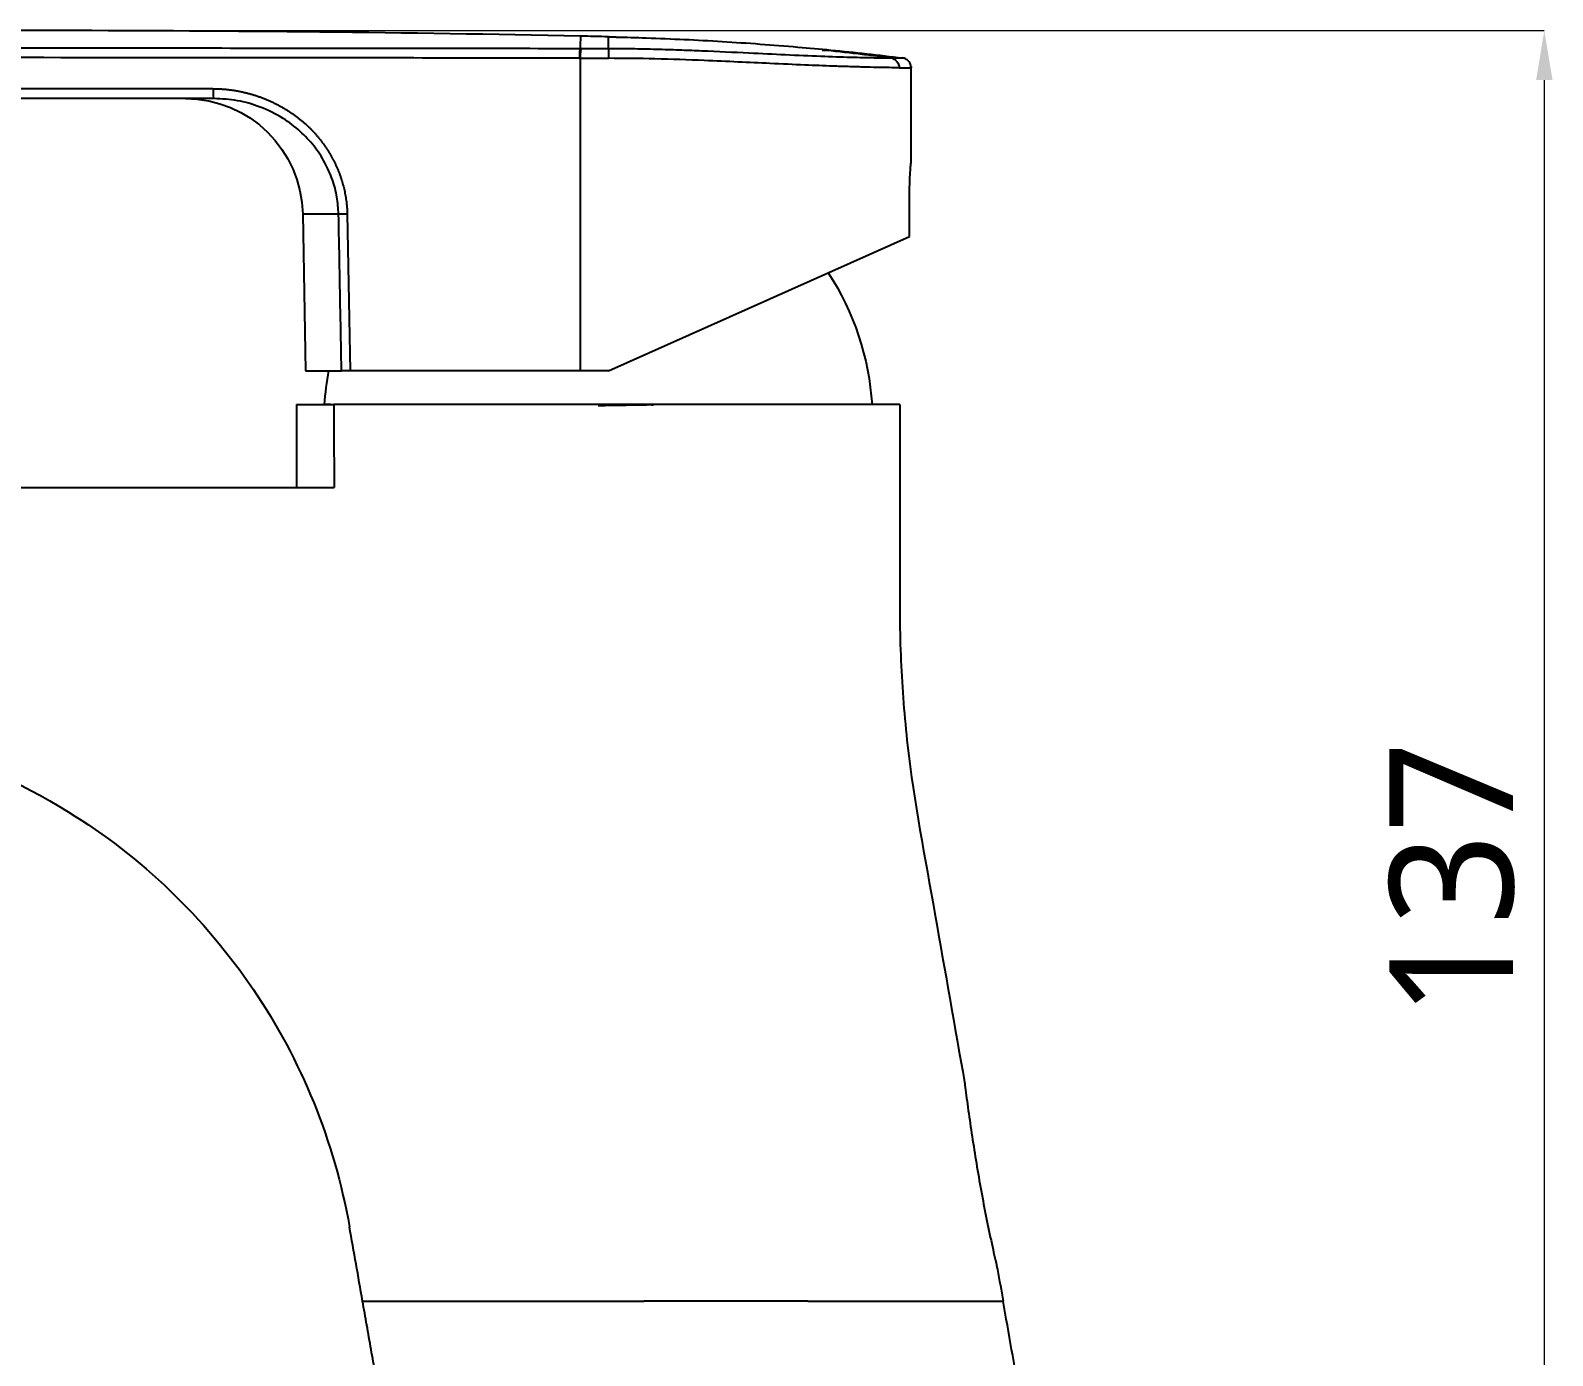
# Model space of a CAD drawing. Extents: x 0 to 790, y 0 to 579.
# Drawn here: x 447.9 to 571, y 326 to 433.1 of the extents above; entities that cross this region are included whole.
import ezdxf

# ---------------------------------------------------------------- set-up
doc = ezdxf.new("R2010")
doc.units = 0
doc.header["$LTSCALE"] = 10
doc.header["$MEASUREMENT"] = 0
doc.header["$PDMODE"] = 3
doc.header["$PDSIZE"] = -10
doc.layers.get('0').update_dxf_attribs({"linetype": 'CONTINUOUS'})
doc.layers.get('DEFPOINTS').update_dxf_attribs({"linetype": 'CONTINUOUS'})
doc.layers.add('1', color=7, linetype='CONTINUOUS')
doc.layers.add('30', color=7, linetype='CONTINUOUS', true_color=0xffffff)
doc.styles.add('Daelim Dimension', font='NanumGothic_1.ttf')
doc.dimstyles.new('DEFAULT', dxfattribs={"dimscale": 2, "dimtxt": 2, "dimasz": 2, "dimexe": 0, "dimexo": 2, "dimgap": 1, "dimtad": 1, "dimdec": 0, "dimzin": 9, "dimdsep": 46, "dimtxsty": 'Daelim Dimension', "dimcen": 0.5, "dimclrd": 5, "dimclre": 5, "dimclrt": 256, "dimadec": 1, "dimazin": 0, "dimtfac": 1, "dimtdec": 0, "dimtix": 1, "dimtmove": 0, "dimatfit": 3, "dimfxl": 1, "dimtolj": 1, "dimtzin": 1, "dimlwd": 9, "dimlwe": 9, "dimarcsym": 0})

# ---------------------------------------------------------------- blocks, each defined once
blk = doc.blocks.new('*D6')
at = {"color": 5, "lineweight": 9, "ltscale": 0.5, "transparency": 16777216}
for p, q in [((395.73, 366.42), (395.73, 241.1)), ((506.53, 291.86), (506.53, 241.1)), ((502.53, 241.1), (399.73, 241.1))]:
    blk.add_line(p, q, dxfattribs=at)
at = {"color": 5, "ltscale": 0.5, "transparency": 16777216}
for points in [[(399.73, 241.77), (399.73, 240.44), (395.73, 241.1)], [(502.53, 241.77), (502.53, 240.44), (506.53, 241.1)]]:
    blk.add_solid(points, dxfattribs=at)
at = {"layer": 'DEFPOINTS', "color": 0, "ltscale": 0.5, "transparency": 16777216}
for p in [(395.73, 370.42), (506.53, 295.86), (395.73, 241.1)]:
    blk.add_point(p, dxfattribs=at)
at = {"color": 7, "ltscale": 0.5, "transparency": 16777216, "insert": (451.13, 248.51), "char_height": 10, "attachment_point": 5, "style": 'Daelim Dimension'}
blk.add_mtext('\\A1;110', dxfattribs=at)
blk = doc.blocks.new('*D8')
at = {"color": 5, "lineweight": 9, "ltscale": 0.5, "transparency": 16777216}
for p, q in [((391.71, 370.42), (350.83, 370.42)), ((350.83, 366.42), (350.83, 299.86)), ((476.8, 295.86), (350.83, 295.86))]:
    blk.add_line(p, q, dxfattribs=at)
at = {"color": 5, "ltscale": 0.5, "transparency": 16777216}
for points in [[(350.16, 366.42), (351.49, 366.42), (350.83, 370.42)], [(350.16, 299.86), (351.49, 299.86), (350.83, 295.86)]]:
    blk.add_solid(points, dxfattribs=at)
at = {"layer": 'DEFPOINTS', "color": 0, "ltscale": 0.5, "transparency": 16777216}
for p in [(395.71, 370.42), (350.83, 295.86), (480.8, 295.86)]:
    blk.add_point(p, dxfattribs=at)
at = {"color": 7, "ltscale": 0.5, "transparency": 16777216, "insert": (343.49, 333.14), "char_height": 10, "attachment_point": 5, "rotation": 90, "style": 'Daelim Dimension'}
blk.add_mtext('\\A1;74', dxfattribs=at)
blk = doc.blocks.new('*D3')
at = {"color": 5, "lineweight": 9, "ltscale": 0.5, "transparency": 16777216}
for p, q in [((454.2, 433.1), (570.3, 433.1)), ((570.3, 429.1), (570.3, 299.86)), ((536.62, 295.86), (570.3, 295.86))]:
    blk.add_line(p, q, dxfattribs=at)
at = {"color": 5, "ltscale": 0.5, "transparency": 16777216}
for points in [[(569.64, 429.1), (570.97, 429.1), (570.3, 433.1)], [(569.64, 299.86), (570.97, 299.86), (570.3, 295.86)]]:
    blk.add_solid(points, dxfattribs=at)
at = {"layer": 'DEFPOINTS', "color": 0, "ltscale": 0.5, "transparency": 16777216}
for p in [(450.2, 433.1), (532.62, 295.86), (570.3, 295.86)]:
    blk.add_point(p, dxfattribs=at)
at = {"color": 7, "ltscale": 0.5, "transparency": 16777216, "insert": (562.85, 364.48), "char_height": 10, "attachment_point": 5, "rotation": 90, "style": 'Daelim Dimension'}
blk.add_mtext('\\A1;137', dxfattribs=at)

msp = doc.modelspace()

# ---------------------------------------------------------------- linework, layer by layer
at = {"layer": '1', "color": 7, "linetype": 'Continuous'}
for p, q in [((492.25, 430.86), (492.32, 430.86)), ((492.32, 430.86), (492.32, 405.6)), ((519.1, 422.57), (519.1, 430.09)), ((462.62, 428.4), (408.39, 428.4)), ((462.7, 427.6), (408.46, 427.6)), ((518.96, 416.45), (518.96, 420)), ((469.88, 418.27), (470.1, 405.6)), ((469.88, 418.27), (472.78, 418.27)), ((473.48, 418.28), (473.71, 405.6)), ((494.6, 405.6), (518.96, 416.45)), ((470.1, 405.6), (473.01, 405.6)), ((473.71, 405.6), (473.01, 405.6)), ((492.32, 405.6), (473.71, 405.6)), ((494.6, 405.6), (492.32, 405.6)), ((472.14, 402.86), (471.62, 402.86))]:
    msp.add_line(p, q, dxfattribs=at)
at = {"layer": '1', "color": 7, "linetype": 'Continuous', "extrusion": (0, 0, -1)}
for centre, radius, start, end in [((-460.38, 418.1), 9.5, 90.0436, 178.9998), ((-493.77, 401.42), 22.2, 146.9869, 176.2958)]:
    msp.add_arc(centre, radius, start, end, dxfattribs=at)
at = {"layer": '1', "color": 7, "linetype": 'Continuous'}
msp.add_arc((493.77, 401.42), 22.2, 169.1548, 176.2958, dxfattribs=at)
for centre, major_axis, ratio, start_param, end_param in [((492.33, 430.86), (-0.001, -0.8), 0.092899, 3.225211, 4.712684), ((492.4, 430.86), (-0.001, -0.8), 0.092899, 3.225059, 4.712425), ((462.7, 428.4), (0, 0.8), 0.092911, 1.570796, 3.144391)]:
    msp.add_ellipse(centre, major_axis=major_axis, ratio=ratio, start_param=start_param, end_param=end_param, dxfattribs=at)
for points, degree in [([(450.2, 433.1), (435.21, 433.11), (420.23, 432.97), (405.25, 432.67)], 3), ([(492.34, 432.65), (478.29, 432.94), (464.24, 433.09), (450.2, 433.1)], 3), ([(492.34, 432.65), (492.34, 432.65), (492.33, 432.32), (492.32, 431.66)], 3), ([(494.6, 432.6), (493.85, 432.62), (493.09, 432.63), (492.34, 432.65)], 3), ([(495.23, 432.58), (494.6, 432.58)], 1), ([(494.6, 431.66), (494.6, 432.21), (494.6, 432.52), (494.6, 432.58)], 3), ([(492.32, 431.66), (492.35, 431.66), (492.37, 431.66), (492.39, 431.66)], 3), ([(492.39, 431.66), (493.13, 431.66), (493.86, 431.66), (494.6, 431.66)], 3), ([(512.6, 431.53), (514.53, 431.34), (516.47, 431.12), (518.4, 430.89)], 3), ([(492.32, 430.86), (492.58, 430.86), (493.08, 430.86), (493.84, 430.86), (494.35, 430.86), (494.6, 430.86)], 3), ([(517.46, 430.89), (518, 430.88), (518.31, 430.89), (518.38, 430.89)], 3), ([(517.46, 430.89), (517.79, 430.85), (518.13, 430.45), (518.13, 430.09)], 3), ([(518.13, 430.09), (518.69, 430.09), (519.01, 430.09), (519.08, 430.09)], 3), ([(519.08, 430.09), (519.09, 430.09), (519.1, 430.09), (519.1, 430.09)], 3), ([(473.01, 405.6), (472.99, 407.01), (472.94, 409.82), (472.86, 414.04), (472.81, 416.86), (472.78, 418.27)], 3), ([(498.26, 402.83), (496.82, 402.81), (495.3, 402.78), (493.77, 402.76)], 3), ([(498.1, 402.85), (498.15, 402.85), (498.2, 402.84), (498.26, 402.83)], 3)]:
    msp.add_open_spline(points, degree=degree, dxfattribs=at)
for points, degree, knots in [([(495.23, 432.58), (496.04, 432.57), (497.88, 432.51), (500.74, 432.39), (503.81, 432.23), (506.87, 432.02), (509.8, 431.79), (511.71, 431.61), (512.6, 431.53)], 3, [0, 0, 0, 0, 0.140406, 0.316881, 0.493355, 0.66983, 0.846304, 1, 1, 1, 1]), ([(492.25, 430.86), (484.52, 430.88), (473.47, 430.89), (461.57, 430.9), (455.86, 430.9), (453.07, 430.91), (451.69, 430.91), (451.1, 430.91), (450.71, 430.91), (450.55, 430.91), (435.43, 430.92), (421.45, 430.91), (408.39, 430.9)], 3, [0, 0, 0, 0, 0.25, 0.375, 0.4375, 0.46875, 0.484375, 0.492187, 0.492187, 0.5, 0.5, 1, 1, 1, 1]), ([(408.45, 431.69), (415.2, 431.7), (428.85, 431.71), (449.57, 431.7), (470.79, 431.69), (485.09, 431.67), (492.32, 431.66)], 3, [0, 0, 0, 0, 0.241301, 0.488405, 0.7413, 1, 1, 1, 1]), ([(494.6, 431.66), (495.32, 431.65), (496.7, 431.65), (498.68, 431.6), (500.49, 431.54), (502.94, 431.44), (505.81, 431.31), (509.05, 431.15), (511.84, 431.03), (514.28, 430.95), (515.9, 430.91), (516.9, 430.89), (517.29, 430.89), (517.46, 430.89)], 3, [0, 0, 0, 0, 0.070152, 0.135349, 0.195569, 0.250662, 0.385903, 0.500496, 0.625305, 0.750113, 0.874965, 0.943725, 1, 1, 1, 1]), ([(511.89, 431.53), (512, 431.53), (512.22, 431.53), (512.44, 431.53), (512.57, 431.53), (512.59, 431.53), (512.6, 431.53)], 3, [0, 0, 0, 0, 0.25586, 0.499999, 0.754888, 1, 1, 1, 1]), ([(517.46, 430.89), (517.02, 430.94), (516.14, 431.05), (514.29, 431.28), (512.86, 431.43), (511.89, 431.53)], 3, [0, 0, 0, 0, 0.23371, 0.478576, 1, 1, 1, 1]), ([(518.13, 430.09), (517.88, 430.1), (517.38, 430.1), (516.37, 430.12), (515.25, 430.15), (514.04, 430.18), (512.51, 430.23), (510.44, 430.31), (507.86, 430.43), (505.11, 430.56), (502.01, 430.7), (498.49, 430.83), (495.86, 430.85), (494.6, 430.86)], 3, [0, 0, 0, 0, 0.079656, 0.154798, 0.225426, 0.291542, 0.353147, 0.452474, 0.563509, 0.656899, 0.750404, 0.880526, 1, 1, 1, 1]), ([(519.08, 430.08), (519.08, 430.18), (519.05, 430.37), (518.9, 430.64), (518.66, 430.82), (518.47, 430.88), (518.38, 430.89)], 3, [0, 0, 0, 0, 0.2414, 0.500024, 0.758635, 1, 1, 1, 1]), ([(462.62, 428.4), (463.69, 428.4), (464.77, 428.19), (465.82, 427.98), (466.82, 427.58), (467.81, 427.18), (468.7, 426.61), (469.59, 426.04), (470.33, 425.34), (471.07, 424.63), (471.65, 423.79), (472.23, 422.97), (472.63, 422.05), (473.03, 421.15), (473.46, 419.23), (473.48, 418.28)], 2, [0, 0, 0, 0.125, 0.125, 0.25, 0.25, 0.375, 0.375, 0.5, 0.5, 0.625, 0.625, 0.75, 0.75, 0.875, 1, 1, 1]), ([(472.78, 418.27), (472.75, 418.72), (472.69, 419.67), (472.31, 421.07), (471.69, 422.46), (470.81, 423.8), (469.68, 425), (468.22, 426.11), (466.51, 426.95), (464.61, 427.5), (463.34, 427.57), (462.7, 427.6)], 3, [0, 0, 0, 0, 0.090541, 0.185406, 0.284909, 0.389341, 0.498989, 0.610925, 0.749189, 0.874406, 1, 1, 1, 1]), ([(518.96, 420), (518.96, 420.29), (518.97, 420.58), (518.99, 421.13), (519, 421.39), (519.03, 421.85), (519.05, 422.05), (519.07, 422.36), (519.09, 422.47), (519.1, 422.58), (519.1, 422.6), (519.1, 422.6)], 3, [0, 0, 0, 0, 0.214096, 0.214096, 0.42814, 0.42814, 0.642956, 0.642956, 0.858305, 0.858305, 1, 1, 1, 1])]:
    msp.add_open_spline(points, degree=degree, knots=knots, dxfattribs=at)
for points, weights in [([(494.6, 431.66), (494.6, 431.62), (494.6, 431.3), (494.6, 430.86)], [1.15338298187, 0.948938937554, 0.948872361063, 1.1531832524]), ([(519.09, 430.19), (519.1, 430.16), (519.1, 430.13), (519.1, 430.09)], [1.09399938165, 1.10859536329, 1.12489116473, 1.14288678597]), ([(472.78, 418.27), (472.87, 418.27), (473.13, 418.27), (473.48, 418.28)], [1.17157542485, 0.996782204585, 0.955542506964, 1.04785633199])]:
    msp.add_rational_spline(points, weights, degree=3, dxfattribs=at)
at = {"layer": '30', "color": 7, "linetype": 'Continuous'}
for points, knots in [([(469.37, 402.86), (469.37, 402.86), (469.63, 402.86), (470.64, 402.86), (471.45, 402.86), (472.39, 402.86)], [0, 0, 0, 0, 0.499804, 0.499804, 1, 1, 1, 1]), ([(518.17, 402.86), (518.17, 402.86), (516.62, 402.86), (512.28, 402.86), (510.56, 402.86), (506.56, 402.86), (504.32, 402.86), (499.64, 402.86), (497.14, 402.86), (492.18, 402.86), (489.71, 402.86), (482.28, 402.86), (477.34, 402.86), (472.39, 402.86)], [0, 0, 0, 0, 0.25, 0.25, 0.375, 0.375, 0.5, 0.5, 0.625, 0.625, 0.75, 0.75, 1, 1, 1, 1]), ([(472.39, 402.86), (472.39, 402.62), (472.39, 402.39), (472.4, 400.16), (472.41, 398.16), (472.42, 396.16)], [0, 0, 0, 0, 0.104478, 0.104478, 1, 1, 1, 1]), ([(518.17, 402.86), (518.17, 398.26), (518.17, 393.65), (518.17, 386.75), (518.16, 384.45), (518.36, 379.87), (518.54, 377.58), (519.32, 370.74), (520.21, 366.21), (521.81, 357.14), (522.61, 352.61), (523.41, 348.07)], [0, 0, 0, 0, 0.25, 0.25, 0.375, 0.375, 0.5, 0.5, 0.75, 0.75, 1, 1, 1, 1]), ([(386.09, 396.16), (386.57, 396.16), (387.05, 396.16), (387.96, 396.16), (388.82, 396.16), (390.54, 396.16), (393.56, 396.16), (399.59, 396.16), (408.21, 396.16), (418.56, 396.16), (432.36, 396.16), (449.61, 396.16), (463.4, 396.16), (470.29, 396.16)], [0, 0, 0, 0, 0.017077, 0.017077, 0.032435, 0.047793, 0.07851, 0.139942, 0.262808, 0.385673, 0.508538, 0.754269, 1, 1, 1, 1]), ([(424.81, 377.36), (429.44, 377.36), (434, 376.71), (442.75, 374.22), (446.96, 372.38), (450.9, 369.94)], [0, 0, 0, 0, 0.5, 0.5, 1, 1, 1, 1]), ([(450.89, 369.95), (450.89, 369.95), (450.9, 369.94), (450.9, 369.94), (453.89, 368.1), (456.63, 365.97), (461.63, 361.18), (463.91, 358.47), (469.76, 349.85), (472.44, 343.28), (473.66, 336.37)], [-0.000367, -0.000367, -0.000367, -0.000367, 0, 0, 0, 0.25, 0.25, 0.5, 0.5, 1, 1, 1, 1]), ([(523.41, 348.07), (523.41, 348.07), (523.43, 347.89), (523.5, 347.4), (523.54, 347.1), (523.66, 346.15), (523.76, 345.45), (524.07, 343.33), (524.3, 341.88), (524.81, 338.93), (525.09, 337.48), (525.53, 335.36), (525.68, 334.67), (525.95, 333.48), (526.08, 332.93), (526.08, 332.93)], [0, 0, 0, 0, 0.062535, 0.062535, 0.125032, 0.125032, 0.250028, 0.250028, 0.500019, 0.500019, 0.750009, 0.750009, 0.875005, 0.875005, 1, 1, 1, 1]), ([(510.73, 330.36), (510.64, 330.36), (510.43, 330.36), (509.98, 330.36), (509.28, 330.36), (508.53, 330.36), (507.51, 330.36), (506.31, 330.36), (505.07, 330.36), (504.01, 330.36), (502.94, 330.36), (501.87, 330.36), (501.07, 330.36), (500.68, 330.36), (500.32, 330.36), (499.71, 330.36), (498.89, 330.36), (498.12, 330.36), (497.65, 330.36), (497.52, 330.36), (497.47, 330.36)], [0, 0, 0, 0, 0.021727, 0.051015, 0.10959, 0.18769, 0.22674, 0.343891, 0.461041, 0.500091, 0.578192, 0.695342, 0.734392, 0.753917, 0.783205, 0.812492, 0.890593, 0.968693, 0.988218, 1, 1, 1, 1]), ([(510.73, 330.36), (511.64, 330.36), (513.43, 330.36), (515.9, 330.36), (518.15, 330.36), (520.15, 330.36), (521.88, 330.36), (523.34, 330.36), (524.53, 330.36), (525.44, 330.36), (526.07, 330.36), (526.46, 330.36), (526.51, 330.36), (526.53, 330.36)], [0, 0, 0, 0, 0.098614, 0.195699, 0.291254, 0.385274, 0.477753, 0.568688, 0.658071, 0.7459, 0.832167, 0.916869, 1, 1, 1, 1])]:
    msp.add_open_spline(points, degree=3, knots=knots, dxfattribs=at)
for points, degree in [([(469.37, 402.86), (469.37, 400.62), (469.37, 398.39), (469.37, 396.16)], 3), ([(470.29, 396.16), (471, 396.16), (471.71, 396.16), (472.42, 396.16)], 3), ([(474.72, 330.36), (474.37, 332.36), (474.01, 334.37), (473.66, 336.37)], 3), ([(526.08, 332.93), (526.23, 332.07), (526.38, 331.21), (526.53, 330.36)], 3), ([(474.72, 330.36), (482.3, 330.36), (489.89, 330.36), (497.47, 330.36)], 3), ([(477.47, 314.77), (474.72, 330.36)], 1), ([(529.28, 314.77), (528.82, 317.37), (527.91, 322.56), (526.99, 327.76), (526.53, 330.36)], 3)]:
    msp.add_open_spline(points, degree=degree, dxfattribs=at)

# ---------------------------------------------------------------- dimensions: what is measured, and where the dimension line sits
at = {"color": 5, "ltscale": 0.5}
for base, p1, p2, text, picture, middle in [((570.3, 295.86), (450.2, 433.1), (532.62, 295.86), '137', '*D3', (562.85, 364.48)), ((350.83, 295.86), (395.71, 370.42), (480.8, 295.86), '74', '*D8', (343.49, 333.14))]:
    dim = msp.add_linear_dim(base=base, p1=p1, p2=p2, angle=90, text=text, dimstyle='DEFAULT', override={"dimtxt": 5, "dimclrd": 5, "dimclre": 5, "dimclrt": 7}, dxfattribs=at)
    dim.commit()
    dim.dimension.update_dxf_attribs({"geometry": picture, "text_midpoint": middle})
dim = msp.add_linear_dim(base=(395.73, 241.1), p1=(506.53, 295.86), p2=(395.73, 370.42), text='110', dimstyle='DEFAULT', override={"dimtxt": 5, "dimclrt": 7}, dxfattribs=at)
dim.commit()
dim.dimension.update_dxf_attribs({"geometry": '*D6', "text_midpoint": (451.13, 248.51)})

doc.saveas('drawing.dxf')
